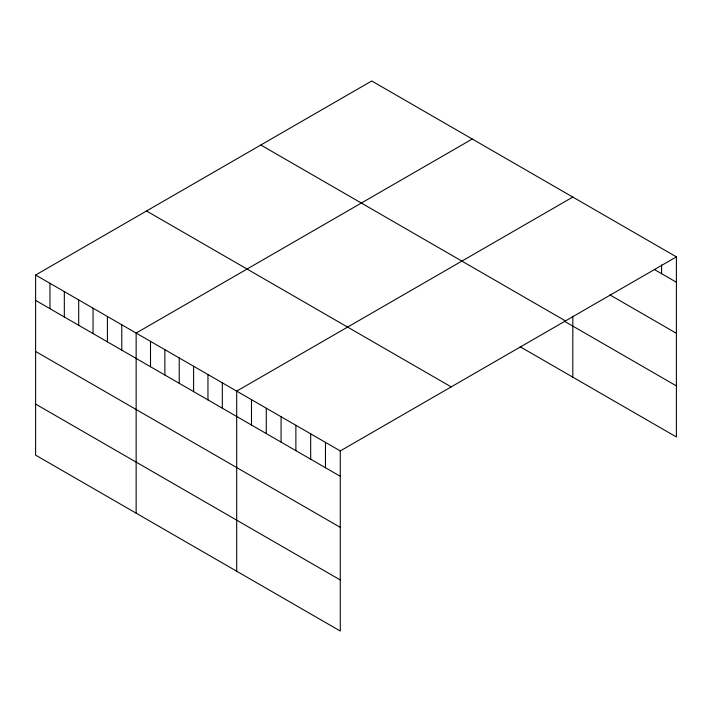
<?xml version="1.0" encoding="UTF-8"?>
<svg xmlns="http://www.w3.org/2000/svg" width="712" height="712" viewBox="0 0 712 712"><rect width="100%" height="100%" fill="white"/><g stroke="black" fill="none" stroke-linecap="round" stroke-linejoin="round"><path stroke-width="1.07" d="M676.4 256.872L340.274 450.927L340.274 631.028L35.6 455.128L35.6 275.028L371.726 80.972L676.4 256.872L676.4 436.972L520.143 346.762M472.27 139.018L136.143 333.074L136.143 513.174M572.813 197.064L236.687 391.128L236.687 571.229M654.203 269.421L676.4 282.237M609.81 294.848L676.4 333.296M260.806 145.008L565.479 320.907M564.189 321.121L676.4 385.904M146.521 210.992L451.194 386.892M35.6 275.028L340.274 450.927M35.6 300.393L340.274 476.292M35.6 351.452L340.274 527.361M35.6 404.069L340.274 579.968M661.599 264.864L661.599 273.693M572.813 316.235L572.813 377.164M325.473 442.383L325.473 467.748M310.681 433.839L310.681 459.204M295.88 425.295L295.88 450.66M281.08 416.751L281.08 442.116M266.279 408.216L266.279 433.572M251.487 399.672L251.487 425.028M222.322 382.833L222.322 408.19M207.957 374.539L207.957 399.904M193.593 366.244L193.593 391.609M179.228 357.958L179.228 383.314M164.873 349.663L164.873 375.019M150.508 341.368L150.508 366.733M121.779 324.788L121.779 350.144M107.414 316.493L107.414 341.849M93.049 308.198L93.049 333.563M78.694 299.903L78.694 325.268M64.329 291.617L64.329 316.974M49.965 283.323L49.965 308.679"/></g></svg>
